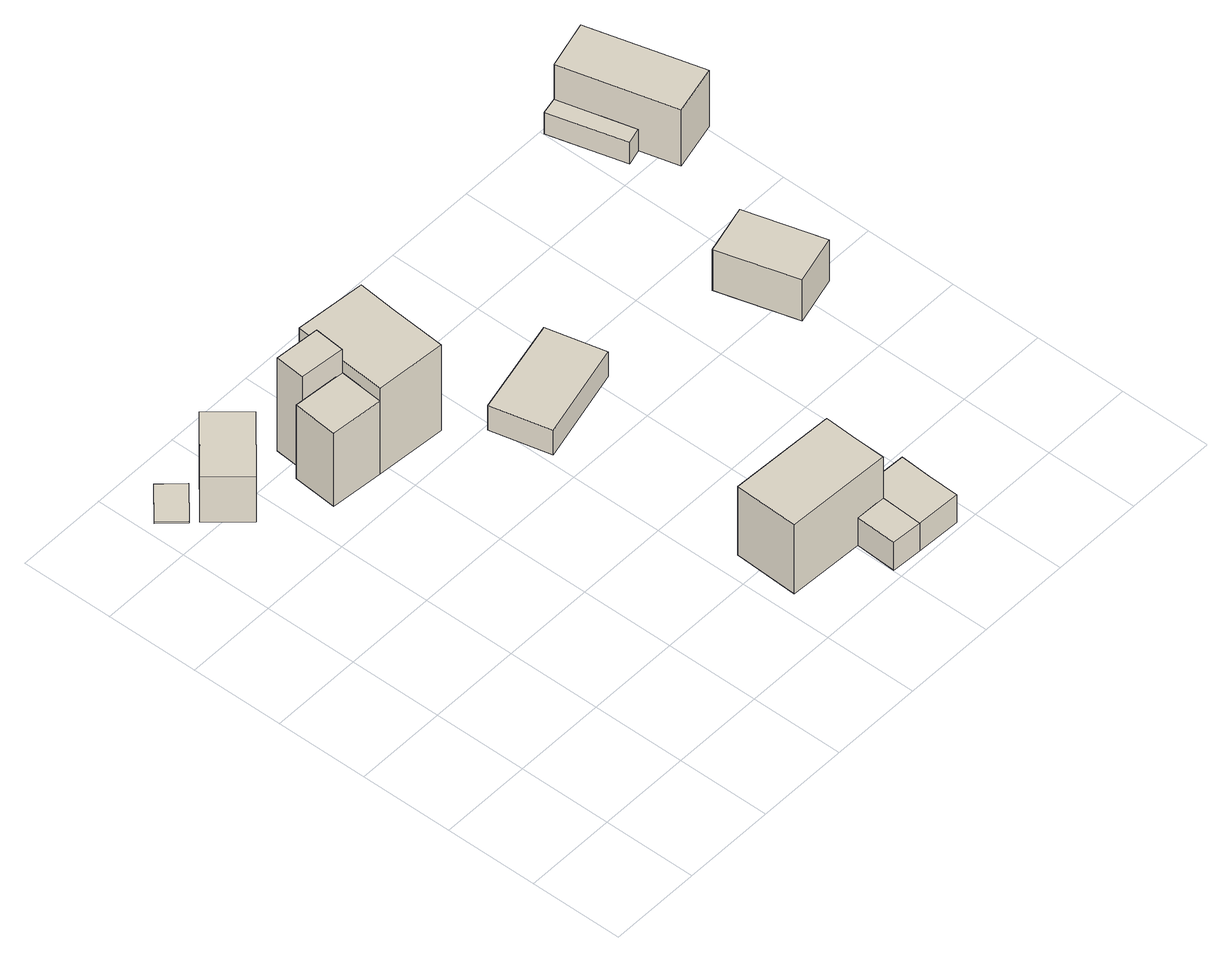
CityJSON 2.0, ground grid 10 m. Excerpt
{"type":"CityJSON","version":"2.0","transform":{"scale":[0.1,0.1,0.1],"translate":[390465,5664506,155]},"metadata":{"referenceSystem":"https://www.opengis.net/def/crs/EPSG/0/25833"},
"CityObjects":{
"building1":{"type":"Building","attributes":{"Gemeindeschluessel":"14627100","BezugspunktDach":"2200","function":"31001_9998","measuredHeight":0.177,"storeysAboveGround":1},"geometry":[{"type":"Solid","lod":"1","boundaries":[[[[0,1,2,3]],[[4,5,6,7]],[[4,7,3,2]],[[5,4,2,1]],[[6,5,1,0]],[[7,6,0,3]]]]}]},
"building2":{"type":"Building","attributes":{"Gemeindeschluessel":"14627100","BezugspunktDach":"2200","function":"31001_9998","measuredHeight":6.75,"storeysAboveGround":2},"geometry":[{"type":"Solid","lod":"1","boundaries":[[[[8,9,10,11,12]],[[13,14,15,16,17]],[[13,17,12,11]],[[14,13,11,10]],[[15,14,10,9]],[[16,15,9,8]],[[17,16,8,12]]]]}]},
"building3":{"type":"Building","attributes":{"Gemeindeschluessel":"14627100","BezugspunktDach":"2200","function":"31001_9998","measuredHeight":12.43,"storeysAboveGround":4},"geometry":[{"type":"Solid","lod":"1","boundaries":[[[[18,19,20,21]],[[22,23,24,25]],[[22,25,21,20]],[[23,22,20,19]],[[24,23,19,18]],[[25,24,18,21]]]]}]},
"building4":{"type":"Building","attributes":{"Gemeindeschluessel":"14627100","function":"31001_9998"},"children":["building4-1","building4-2"]},
"building4-1":{"type":"BuildingPart","attributes":{"BezugspunktDach":"2200","measuredHeight":12,"storeysAboveGround":4},"parents":["building4"],"geometry":[{"type":"Solid","lod":"1","boundaries":[[[[26,27,28,29,30]],[[31,32,33,34,35]],[[31,35,30,29]],[[32,31,29,28]],[[33,32,28,27]],[[34,33,27,26]],[[35,34,26,30]]]]}]},
"building4-2":{"type":"BuildingPart","attributes":{"BezugspunktDach":"2200","measuredHeight":12.16,"storeysAboveGround":4},"parents":["building4"],"geometry":[{"type":"Solid","lod":"1","boundaries":[[[[36,37,38,39]],[[40,41,35,42]],[[40,42,39,38]],[[41,40,38,37]],[[35,41,37,36]],[[42,35,36,39]]]]}]},
"building5":{"type":"Building","attributes":{"Gemeindeschluessel":"14627100","function":"31001_9998"},"children":["building5-1","building5-2","building5-3"]},
"building5-1":{"type":"BuildingPart","attributes":{"BezugspunktDach":"2200","measuredHeight":10.43,"storeysAboveGround":3},"parents":["building5"],"geometry":[{"type":"Solid","lod":"1","boundaries":[[[[43,44,45,46,47]],[[48,49,50,51,52]],[[48,52,47,46]],[[49,48,46,45]],[[50,49,45,44]],[[51,50,44,43]],[[52,51,43,47]]]]}]},
"building5-2":{"type":"BuildingPart","attributes":{"BezugspunktDach":"2200","measuredHeight":4.72,"storeysAboveGround":2},"parents":["building5"],"geometry":[{"type":"Solid","lod":"1","boundaries":[[[[53,54,55,56]],[[57,51,58,59]],[[57,59,56,55]],[[51,57,55,54]],[[58,51,54,53]],[[59,58,53,56]]]]}]},
"building5-3":{"type":"BuildingPart","attributes":{"BezugspunktDach":"2200","measuredHeight":4.04,"storeysAboveGround":1},"parents":["building5"],"geometry":[{"type":"Solid","lod":"1","boundaries":[[[[60,61,62,63,53]],[[64,65,66,67,58]],[[64,58,53,63]],[[65,64,63,62]],[[66,65,62,61]],[[67,66,61,60]],[[58,67,60,53]]]]}]},
"building6":{"type":"Building","attributes":{"Gemeindeschluessel":"14627100","BezugspunktDach":"2200","function":"31001_9998","measuredHeight":3.18,"storeysAboveGround":1},"geometry":[{"type":"Solid","lod":"1","boundaries":[[[[68,69,70,71]],[[72,73,74,75]],[[72,75,71,70]],[[73,72,70,69]],[[74,73,69,68]],[[75,74,68,71]]]]}]},
"building7":{"type":"Building","attributes":{"Gemeindeschluessel":"14627100","BezugspunktDach":"2200","function":"31001_9998","measuredHeight":5.51,"storeysAboveGround":2},"geometry":[{"type":"Solid","lod":"1","boundaries":[[[[76,77,78,79]],[[80,81,82,83]],[[80,83,79,78]],[[81,80,78,77]],[[82,81,77,76]],[[83,82,76,79]]]]}]},
"building8":{"type":"Building","attributes":{"Gemeindeschluessel":"14627100","function":"31001_9998"},"children":["building8-1","building8-2"]},
"building8-1":{"type":"BuildingPart","attributes":{"BezugspunktDach":"2200","measuredHeight":8.58,"storeysAboveGround":3},"parents":["building8"],"geometry":[{"type":"Solid","lod":"1","boundaries":[[[[84,85,86,87]],[[88,89,90,91]],[[88,91,87,86]],[[89,88,86,85]],[[90,89,85,84]],[[91,90,84,87]]]]}]},
"building8-2":{"type":"BuildingPart","attributes":{"BezugspunktDach":"2200","measuredHeight":2.78,"storeysAboveGround":1},"parents":["building8"],"geometry":[{"type":"Solid","lod":"1","boundaries":[[[[92,93,94,95]],[[91,96,97,98]],[[91,98,95,94]],[[96,91,94,93]],[[97,96,93,92]],[[98,97,92,95]]]]}]}
},
"vertices":[
[27,516,13],[62,547,13],[41,570,13],[6,539,13],[41,570,11],[62,547,11],[27,516,11],[6,539,11],
[65,470,72],[125,523,72],[112,538,72],[92,561,72],[32,508,72],[92,561,14],[112,538,14],[125,523,14],[65,470,14],[32,508,14],
[184,472,141],[187,505,141],[138,509,141],[135,477,141],[138,509,21],[187,505,21],[184,472,21],[135,477,21],
[256,418,127],[261,478,127],[265,520,127],[189,527,127],[180,424,127],[189,527,16],[265,520,16],[261,478,16],[256,418,16],[180,424,16],
[180,424,111],[184,472,111],[127,477,111],[123,429,111],[127,477,16],[184,472,16],[123,429,16],
[436,53,91],[437,85,91],[439,122,91],[324,127,91],[321,58,91],[324,127,2],[439,122,2],[437,85,2],[436,53,2],[321,58,2],
[434,8,38],[436,53,38],[403,54,38],[401,10,38],[403,54,2],[434,8,2],[401,10,2],
[482,6,38],[483,40,38],[485,73,38],[437,75,38],[437,75,2],[485,73,2],[483,40,2],[482,6,2],
[293,318,56],[398,344,56],[383,407,56],[278,382,56],[383,407,24],[398,344,24],[293,318,24],[278,382,24],
[554,251,89],[607,265,89],[583,350,89],[530,336,89],[583,350,36],[607,265,36],[554,251,36],[530,336,36],
[613,445,128],[666,458,128],[633,581,128],[581,567,128],[633,581,55],[666,458,55],[613,445,55],[581,567,55],
[585,481,83],[602,486,83],[581,567,83],[563,563,83],[602,486,55],[585,481,55],[563,563,55]
]}
